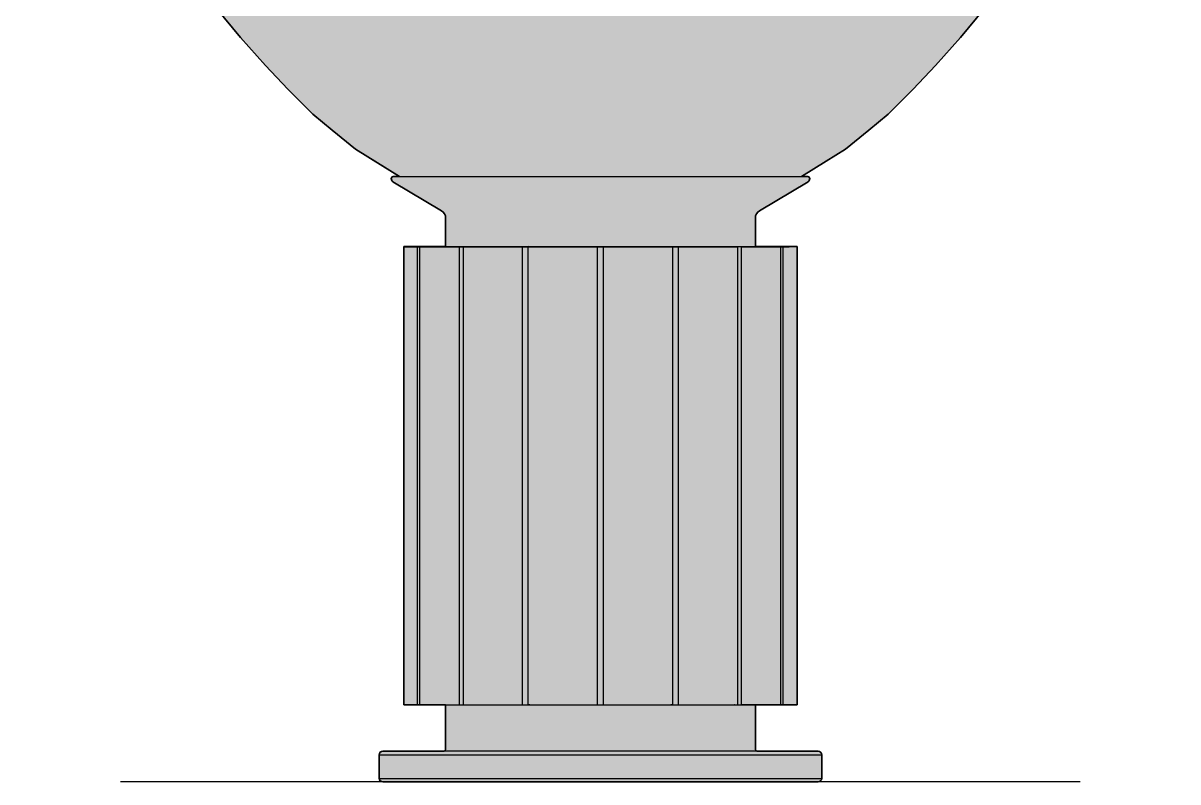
# Model space of a CAD drawing. Header units: millimetres. Extents: x 66 to 1271, y 126 to 1458.
# Drawn here: x 774.6 to 1270.6, y 803.6 to 1129.2 of the extents above; entities that cross this region are included whole.
import ezdxf

# ---------------------------------------------------------------- set-up
doc = ezdxf.new("R2010")
doc.units = ezdxf.units.MM
doc.layers.add('Blocks', color=7, linetype='Continuous')
doc.layers.add('Blocks$Fill', color=7, linetype='Continuous', true_color=0xffffff)
for name, color, linetype, lineweight, true_color in [('Blocks$Inner', 7, 'Continuous', 25, 0x007f00), ('Blocks$Outline', 7, 'Continuous', 35, 0xff3f3f), ('Groud', 7, 'Continuous', 25, 0x243775)]:
    doc.layers.add(name, color=color, linetype=linetype, lineweight=lineweight, true_color=true_color)

# ---------------------------------------------------------------- blocks, each defined once
blk = doc.blocks.new('Taccia PMMA Table Lamp Front')
at = {"layer": 'Blocks$Fill'}
blk.add_hatch(color=256, dxfattribs=at).paths.add_polyline_path([(300.63, 0.44), (300.95, 0.92), (301.07, 1.5), (301.07, 11.65), (300.95, 12.23), (300.63, 12.71), (300.16, 13.03), (299.57, 13.15), (298.84, 13.15), (296.64, 13.15), (293.01, 13.15), (288.01, 13.15), (281.72, 13.15), (274.23, 13.15), (273.58, 13.15), (273.2, 13.22), (272.88, 13.44), (272.66, 13.76), (272.59, 14.15), (272.59, 33.03), (272.74, 33.03), (274.57, 33.03), (276.42, 33.03), (278.29, 33.03), (280.15, 33.03), (281.98, 33.03), (283.25, 33.03), (283.28, 33.03), (283.31, 33.03), (283.34, 33.03), (283.37, 33.03), (283.4, 33.03), (283.42, 33.03), (283.45, 33.03), (283.47, 33.03), (283.49, 33.03), (283.5, 33.03), (283.52, 33.03), (284.48, 33.03), (284.5, 33.03), (285.16, 33.03), (287.03, 33.03), (288.96, 33.03), (290.37, 33.03), (290.4, 33.03), (290.43, 33.03), (290.46, 33.03), (290.48, 33.03), (290.51, 33.03), (290.53, 33.03), (290.54, 33.03), (290.56, 33.03), (290.59, 33.13), (290.6, 33.13), (290.6, 229.67), (290.56, 229.76), (290.56, 229.77), (290.54, 229.77), (290.53, 229.77), (290.51, 229.77), (290.48, 229.77), (290.46, 229.77), (290.43, 229.77), (290.4, 229.77), (290.37, 229.77), (288.96, 229.77), (287.03, 229.77), (285.16, 229.77), (284.5, 229.77), (284.48, 229.77), (283.52, 229.77), (283.5, 229.77), (283.49, 229.77), (283.47, 229.77), (283.45, 229.77), (283.42, 229.77), (283.4, 229.77), (283.37, 229.77), (283.34, 229.77), (283.31, 229.77), (283.28, 229.77), (283.25, 229.77), (282.03, 229.76), (281.98, 229.77), (280.15, 229.77), (278.29, 229.77), (276.42, 229.77), (274.56, 229.77), (272.74, 229.77), (272.59, 229.77), (272.59, 241.99), (272.7, 242.9), (273.04, 243.73), (273.58, 244.45), (274.3, 245.01), (295.2, 257.55), (295.51, 257.8), (295.75, 258.13), (295.9, 258.5), (295.96, 258.9), (295.89, 259.25), (295.7, 259.53), (295.41, 259.73), (295.1, 259.79), (294.37, 259.8), (292.43, 259.8), (303.03, 266.36), (311.29, 271.56), (321.37, 279.63), (329.64, 286.55), (340.3, 297.24), (349.92, 307.41), (360.75, 319.4), (370.97, 331.88), (380.58, 344.83), (389.49, 357.92), (398.93, 372.01), (407.71, 386.49), (415.81, 401.36), (423.22, 416.6), (430.36, 432.75), (437.31, 448.85), (441.48, 459.85), (441.92, 460.53), (447.2, 471.43), (450.99, 482.53), (453.28, 493.78), (454.05, 505.09), (454.05, 506.26), (454.05, 507.37), (454.04, 508.35), (454.02, 509.12), (453.99, 509.63), (453.22, 520.94), (453.17, 521.24), (450.88, 532.47), (450.82, 532.63), (447.03, 543.73), (441.75, 554.62), (435.01, 565.23), (434.95, 565.31), (426.8, 575.58), (426.73, 575.65), (417.23, 585.52), (417.16, 585.57), (406.36, 594.97), (394.32, 603.84), (381.12, 612.14), (381.05, 612.17), (366.79, 619.84), (351.53, 626.84), (351.47, 626.85), (335.32, 633.12), (318.37, 638.64), (300.73, 643.37), (282.51, 647.28), (263.82, 650.34), (244.77, 652.55), (225.48, 653.87), (206.07, 654.32), (186.67, 653.87), (167.38, 652.55), (148.33, 650.34), (129.64, 647.28), (111.42, 643.37), (93.78, 638.64), (76.83, 633.12), (76.78, 633.11), (60.62, 626.84), (45.36, 619.84), (31.1, 612.17), (31.02, 612.14), (17.83, 603.84), (5.79, 594.97), (5.72, 594.92), (-5.08, 585.52), (-14.58, 575.65), (-14.65, 575.58), (-22.8, 565.31), (-22.86, 565.23), (-29.6, 554.62), (-34.88, 543.73), (-38.67, 532.63), (-38.73, 532.47), (-41.02, 521.24), (-41.07, 520.94), (-41.84, 509.63), (-41.87, 509.12), (-41.89, 508.35), (-41.9, 507.37), (-41.91, 506.26), (-41.91, 505.09), (-41.14, 493.78), (-38.84, 482.53), (-35.05, 471.43), (-29.77, 460.53), (-29.34, 459.85), (-25.16, 448.85), (-18.21, 432.75), (-11.08, 416.6), (-3.66, 401.36), (4.44, 386.49), (13.22, 372.01), (22.66, 357.92), (31.57, 344.83), (41.18, 331.88), (51.4, 319.4), (62.23, 307.41), (71.85, 297.24), (82.51, 286.55), (90.78, 279.63), (100.86, 271.56), (109.12, 266.36), (119.72, 259.8), (117.78, 259.8), (117.08, 259.8), (116.74, 259.73), (116.46, 259.53), (116.27, 259.25), (116.2, 258.9), (116.25, 258.5), (116.4, 258.13), (116.64, 257.8), (116.96, 257.55), (137.85, 245.01), (138.57, 244.45), (139.11, 243.73), (139.45, 242.9), (139.57, 241.99), (139.57, 229.77), (139.33, 229.77), (137.51, 229.77), (135.65, 229.77), (133.78, 229.77), (131.92, 229.77), (130.09, 229.77), (128.88, 229.76), (130.13, 229.67), (128.83, 229.67), (128.82, 229.77), (128.79, 229.77), (128.76, 229.77), (128.73, 229.77), (128.71, 229.77), (128.67, 229.77), (128.65, 229.77), (128.63, 229.77), (128.6, 229.77), (128.58, 229.77), (128.57, 229.77), (128.55, 229.77), (127.59, 229.77), (127.58, 229.77), (127.05, 229.77), (125.19, 229.77), (123.26, 229.77), (121.85, 229.77), (121.82, 229.77), (121.79, 229.77), (121.76, 229.77), (121.74, 229.77), (121.72, 229.77), (121.7, 229.77), (121.68, 229.77), (121.67, 229.77), (121.66, 229.76), (121.62, 229.67), (121.62, 33.13), (121.64, 33.13), (121.67, 33.03), (121.68, 33.03), (121.7, 33.03), (121.72, 33.03), (121.74, 33.03), (121.76, 33.03), (121.79, 33.03), (121.82, 33.03), (121.85, 33.03), (123.26, 33.03), (125.19, 33.03), (127.05, 33.03), (127.58, 33.03), (127.55, 33.12), (127.59, 33.03), (128.55, 33.03), (128.57, 33.03), (128.58, 33.03), (128.6, 33.03), (128.63, 33.03), (128.65, 33.03), (128.67, 33.03), (128.71, 33.03), (128.73, 33.03), (128.76, 33.03), (128.79, 33.03), (128.82, 33.03), (128.83, 33.13), (128.89, 33.12), (130.09, 33.03), (131.92, 33.03), (133.78, 33.03), (135.65, 33.03), (137.51, 33.03), (139.33, 33.03), (139.57, 33.03), (139.57, 14.15), (139.49, 13.76), (139.27, 13.44), (138.96, 13.22), (138.57, 13.15), (137.92, 13.15), (130.43, 13.15), (124.14, 13.15), (119.14, 13.15), (115.52, 13.15), (113.32, 13.15), (112.58, 13.15), (112, 13.03), (111.52, 12.71), (111.2, 12.23), (111.08, 11.65), (111.08, 1.5), (111.2, 0.92), (111.52, 0.44), (112, 0.12), (112.58, 0), (113.32, 0), (115.52, 0), (119.14, 0), (124.14, 0), (130.43, 0), (137.92, 0), (146.48, 0), (155.98, 0), (166.27, 0), (177.18, 0), (188.56, 0), (200.21, 0), (211.95, 0), (223.6, 0), (234.97, 0), (245.89, 0), (256.17, 0), (265.67, 0), (274.23, 0), (281.72, 0), (288.01, 0), (293.01, 0), (296.64, 0), (298.84, 0), (299.57, 0), (300.16, 0.12)], flags=0)
at = {"layer": 'Blocks$Inner'}
for points in [[(41.18, 331.88), (51.4, 319.4), (62.23, 307.41), (71.85, 297.24), (82.51, 286.55), (90.78, 279.63), (100.86, 271.56), (109.12, 266.36), (119.72, 259.8), (292.43, 259.8), (303.03, 266.36), (311.29, 271.56), (321.37, 279.63), (329.64, 286.55), (340.3, 297.24), (349.92, 307.41), (360.75, 319.4), (370.97, 331.88)], [(100.86, 271.56), (112.6, 264.29), (119.72, 259.8)], [(139.57, 229.77), (139.57, 241.99), (139.45, 242.9), (139.11, 243.73), (138.57, 244.45), (137.85, 245.01), (116.96, 257.55), (116.64, 257.8), (116.4, 258.13), (116.25, 258.5), (116.2, 258.9), (116.27, 259.25), (116.46, 259.53), (116.74, 259.73), (117.08, 259.8), (117.78, 259.8), (119.88, 259.8), (123.33, 259.8), (128.09, 259.8), (134.08, 259.8), (141.2, 259.8), (149.35, 259.8), (158.39, 259.8), (168.18, 259.8), (178.58, 259.8), (189.4, 259.8), (200.49, 259.8), (211.66, 259.8), (222.75, 259.8), (233.58, 259.8), (243.97, 259.8), (253.76, 259.8), (262.8, 259.8), (270.95, 259.8), (278.07, 259.8), (284.06, 259.8), (288.82, 259.8), (292.27, 259.8), (294.37, 259.8), (295.1, 259.79), (295.41, 259.73), (295.7, 259.53), (295.89, 259.25), (295.96, 258.9), (295.9, 258.5), (295.75, 258.13), (295.51, 257.8), (295.2, 257.55), (274.3, 245.01), (273.58, 244.45), (273.04, 243.73), (272.7, 242.9), (272.59, 241.99), (272.59, 229.77)], [(121.66, 229.77), (121.62, 229.67), (121.62, 33.12), (121.65, 33.03), (121.63, 33.13), (121.67, 33.13), (121.7, 33.13), (121.72, 33.13), (121.75, 33.13), (121.78, 33.13), (121.81, 33.13), (121.85, 33.13), (123.25, 33.13), (125.17, 33.13), (127.03, 33.13), (127.54, 33.13), (127.57, 33.03)], [(121.74, 229.77), (121.72, 229.67), (121.7, 229.67), (121.67, 229.67), (121.67, 229.77), (121.64, 229.67), (121.67, 229.67), (121.7, 229.77), (121.7, 229.67), (121.72, 229.77), (121.72, 229.67), (121.75, 229.67), (121.78, 229.67), (121.79, 229.77)], [(121.65, 229.67), (121.7, 229.77), (121.72, 229.77), (121.74, 229.77), (121.76, 229.77), (121.79, 229.77), (121.82, 229.77), (121.85, 229.77), (123.26, 229.77), (125.19, 229.77), (127.05, 229.77), (127.58, 229.77), (127.55, 229.67), (128.52, 229.67), (128.58, 229.77), (128.6, 229.77), (128.63, 229.77), (128.65, 229.77), (128.67, 229.77)], [(121.72, 33.13), (121.74, 33.03), (121.7, 33.13), (121.72, 33.03), (121.67, 33.13), (121.7, 33.03), (121.72, 33.03), (121.74, 33.03), (121.76, 33.03), (121.79, 33.03), (121.82, 33.03), (121.85, 33.03), (123.26, 33.03), (125.19, 33.03), (127.05, 33.03), (127.58, 33.03), (127.55, 33.13), (127.59, 33.03), (128.55, 33.03), (128.52, 33.13), (127.55, 33.13), (127.55, 229.67), (127.59, 229.77), (128.56, 229.77), (128.54, 229.67)], [(121.75, 229.67), (121.76, 229.77)], [(121.78, 229.67), (121.81, 229.67), (121.82, 229.77), (121.85, 229.67), (121.85, 229.77), (123.25, 229.67), (123.26, 229.77)], [(121.81, 229.67), (121.85, 229.67), (123.25, 229.67), (125.17, 229.67), (127.03, 229.67), (127.54, 229.67), (127.57, 229.77)], [(125.17, 229.67), (125.19, 229.77)], [(127.03, 229.67), (127.05, 229.77)], [(128.52, 33.13), (128.52, 229.67), (128.56, 229.67), (128.58, 229.67), (128.6, 229.77)], [(128.56, 229.67), (128.58, 229.73)], [(128.58, 229.77), (128.58, 229.67), (128.6, 229.67), (128.62, 229.77), (128.64, 229.67), (128.67, 229.67), (128.7, 229.67), (128.73, 229.67), (128.76, 229.67), (128.79, 229.67), (128.83, 229.67), (130.13, 229.67), (130.09, 229.77)], [(128.61, 229.67), (128.63, 229.67), (128.65, 229.77)], [(128.66, 229.67), (128.67, 229.77), (128.7, 229.77), (128.7, 229.67)], [(128.71, 229.77), (128.73, 229.77), (128.73, 229.67)], [(128.74, 229.77), (128.76, 229.77), (128.76, 229.67)], [(128.77, 229.77), (128.79, 229.77), (128.79, 229.69)], [(128.77, 229.75), (128.8, 229.67)], [(128.79, 229.77), (128.82, 229.77), (128.83, 229.67)], [(128.83, 229.76), (130.13, 229.67), (131.95, 229.67), (133.79, 229.67), (135.65, 229.67), (137.5, 229.67), (139.31, 229.67), (141.07, 229.67), (142.75, 229.67), (144.33, 229.67), (145.44, 229.67), (145.5, 229.77), (145.48, 229.67), (145.5, 229.67), (147.29, 229.67), (147.32, 229.67), (147.34, 229.67), (147.37, 229.67), (147.39, 229.77)], [(128.88, 229.77), (130.09, 229.77), (131.92, 229.77), (133.78, 229.77), (135.65, 229.77), (137.51, 229.77), (139.33, 229.77), (141.1, 229.77), (142.79, 229.77), (144.39, 229.77), (145.48, 229.77), (145.53, 229.77), (147.31, 229.77), (147.34, 229.77), (147.36, 229.77), (147.39, 229.77), (147.41, 229.77), (147.44, 229.77), (147.47, 229.77), (147.5, 229.77), (147.52, 229.77), (147.55, 229.77), (147.57, 229.77), (147.6, 229.77), (148.61, 229.67), (148.55, 229.77)], [(131.92, 229.77), (131.95, 229.67)], [(133.78, 229.77), (133.79, 229.67)], [(135.65, 229.77), (135.65, 229.67)], [(137.5, 229.67), (137.51, 229.77)], [(139.31, 229.67), (139.33, 229.76)], [(141.07, 229.67), (141.1, 229.77)], [(142.75, 229.67), (142.79, 229.77)], [(144.33, 229.67), (144.39, 229.77)], [(145.53, 33.03), (145.5, 33.13), (145.5, 229.67), (145.53, 229.77)], [(147.31, 33.03), (147.29, 33.13), (147.29, 229.67), (147.31, 229.77)], [(147.32, 229.67), (147.34, 229.77), (147.34, 229.67), (147.36, 229.77)], [(147.37, 229.67), (147.41, 229.67), (147.44, 229.67), (147.47, 229.67), (147.5, 229.67), (147.54, 229.67), (147.57, 229.67), (147.59, 229.67), (147.62, 229.67), (148.61, 229.67), (150.06, 229.67), (151.61, 229.67)], [(147.41, 229.67), (147.41, 229.77)], [(147.44, 229.67), (147.44, 229.77)], [(147.47, 229.77), (147.47, 229.67)], [(147.5, 229.77), (147.5, 229.67)], [(147.52, 229.77), (147.54, 229.67)], [(147.57, 229.77), (147.59, 229.67), (147.55, 229.77), (147.57, 229.67)], [(147.6, 229.77), (147.62, 229.67)], [(147.65, 229.77), (148.55, 229.77), (150, 229.77), (151.57, 229.77), (153.24, 229.77), (154.99, 229.77), (156.8, 229.77), (158.64, 229.77), (160.49, 229.77), (162.33, 229.77), (164.14, 229.77), (165.89, 229.77), (167.56, 229.77), (169.1, 229.77), (170.45, 229.77), (171.6, 229.77), (172.51, 229.77), (172.57, 229.77), (172.59, 229.77), (172.62, 229.77), (174.95, 229.77), (174.98, 229.77), (175.01, 229.77), (175.04, 229.77), (175.07, 229.77), (175.09, 229.77), (175.12, 229.77), (175.14, 229.77), (175.17, 229.77), (175.2, 229.77), (175.69, 229.77), (176.55, 229.77), (177.59, 229.77), (178.82, 229.77), (180.19, 229.77), (181.71, 229.77), (183.34, 229.77), (185.06, 229.77), (186.87, 229.77), (188.73, 229.77), (190.63, 229.77), (192.55, 229.77), (194.42, 229.77), (196.17, 229.77), (197.81, 229.77), (199.3, 229.77), (200.64, 229.77), (201.81, 229.77), (202.8, 229.77), (203.6, 229.77), (204.18, 229.77), (204.55, 229.77)], [(150, 229.77), (150.06, 229.67)], [(151.57, 229.77), (151.62, 229.67), (153.28, 229.67), (155.02, 229.67), (156.82, 229.67), (158.64, 229.67), (160.48, 229.67), (162.31, 229.67), (164.1, 229.67), (165.84, 229.67), (167.51, 229.67), (169.03, 229.67), (170.37, 229.67), (171.52, 229.67), (172.46, 229.67), (172.51, 229.76), (172.47, 229.67), (172.48, 229.7)], [(153.24, 229.77), (153.28, 229.67)], [(154.99, 229.77), (155.02, 229.67)], [(156.8, 229.77), (156.82, 229.67)], [(158.64, 229.77), (158.64, 229.67)], [(160.48, 229.67), (160.49, 229.77)], [(162.31, 229.67), (162.33, 229.77)], [(164.1, 229.67), (164.14, 229.77)], [(165.84, 229.67), (165.89, 229.77)], [(167.51, 229.67), (167.56, 229.77)], [(169.03, 229.67), (169.1, 229.77)], [(170.37, 229.67), (170.45, 229.77)], [(171.52, 229.67), (171.6, 229.77)], [(172.52, 229.67), (172.54, 229.74)], [(172.57, 229.76), (172.55, 229.67), (172.57, 229.67), (172.61, 229.67), (174.94, 229.67), (174.97, 229.67), (175.01, 229.67), (175.04, 229.67), (175.07, 229.67), (175.07, 229.77)], [(172.57, 229.67), (172.59, 229.77)], [(172.62, 33.03), (172.61, 33.13), (172.61, 229.67), (172.62, 229.77)], [(174.95, 33.03), (174.94, 33.13), (174.94, 229.67), (174.95, 229.77)], [(174.97, 229.67), (174.98, 229.77), (175.01, 229.67), (175.01, 229.77)], [(175.04, 229.67), (175.04, 229.77), (175.07, 229.67), (175.1, 229.67), (175.13, 229.67), (175.16, 229.67), (175.19, 229.67), (175.21, 229.67), (175.23, 229.67), (175.19, 229.77), (175.21, 229.67), (175.17, 229.77), (175.19, 229.67)], [(175.12, 229.77), (175.13, 229.67), (175.09, 229.77), (175.1, 229.67)], [(175.14, 229.77), (175.16, 229.67)], [(175.69, 229.77), (175.78, 229.67), (175.22, 229.77)], [(175.25, 229.67), (175.78, 229.67), (176.63, 229.67), (177.67, 229.67), (178.89, 229.67), (180.26, 229.67), (181.76, 229.67), (183.38, 229.67), (185.09, 229.67), (186.88, 229.67), (188.73, 229.67), (190.62, 229.67), (192.53, 229.67), (194.38, 229.67), (196.13, 229.67), (197.75, 229.67), (199.24, 229.67), (200.57, 229.67), (201.73, 229.67), (202.72, 229.67), (203.51, 229.67), (204.09, 229.67), (204.45, 229.67), (204.57, 229.67)], [(176.55, 229.77), (176.63, 229.67)], [(177.59, 229.77), (177.67, 229.67)], [(178.82, 229.77), (178.89, 229.67)], [(180.19, 229.77), (180.26, 229.67)], [(181.71, 229.77), (181.76, 229.67)], [(183.34, 229.77), (183.38, 229.67)], [(185.06, 229.77), (185.09, 229.67)], [(186.87, 229.77), (186.88, 229.67)], [(188.73, 229.77), (188.73, 229.67)], [(190.62, 229.67), (190.63, 229.77)], [(192.53, 229.67), (192.55, 229.77)], [(194.38, 229.67), (194.42, 229.77)], [(196.13, 229.67), (196.17, 229.77)], [(197.75, 229.67), (197.81, 229.77)], [(199.24, 229.67), (199.3, 229.77)], [(200.57, 229.67), (200.64, 229.77)], [(201.73, 229.67), (201.81, 229.77)], [(202.72, 229.67), (202.8, 229.77)], [(203.51, 229.67), (203.6, 229.77)], [(204.09, 229.67), (204.18, 229.77)], [(204.45, 229.67), (204.55, 229.77), (204.62, 229.77), (204.67, 229.77), (204.69, 229.77), (204.72, 229.77), (204.75, 229.77), (204.77, 229.77), (204.8, 229.77), (207.33, 229.77), (207.36, 229.77), (207.39, 229.77), (207.42, 229.77), (207.44, 229.77), (207.46, 229.77), (207.48, 229.77), (207.54, 229.67), (207.49, 229.74)], [(204.63, 229.67), (204.64, 229.77), (204.6, 229.67), (204.62, 229.77), (204.6, 229.67), (204.63, 229.67), (204.65, 229.67), (204.68, 229.67), (204.7, 229.67), (204.74, 229.67), (204.77, 229.67), (204.77, 229.77)], [(204.65, 229.67), (204.67, 229.77)], [(204.68, 229.67), (204.69, 229.77)], [(204.7, 229.67), (204.72, 229.77)], [(204.74, 229.67), (204.75, 229.77), (204.77, 229.67), (204.8, 229.67), (207.33, 229.67), (207.37, 229.67)], [(204.8, 33.03), (204.8, 33.13), (204.8, 229.67), (204.8, 229.77)], [(207.33, 33.03), (207.33, 33.13), (207.33, 229.67), (207.33, 229.77)], [(207.39, 229.77), (207.4, 229.67), (207.36, 229.77), (207.37, 229.67), (207.4, 229.67), (207.43, 229.67), (207.46, 229.67), (207.48, 229.67), (207.51, 229.67), (207.49, 229.77), (207.51, 229.72)], [(207.42, 229.77), (207.43, 229.67)], [(207.46, 229.77), (207.48, 229.67), (207.44, 229.77), (207.46, 229.67)], [(207.51, 229.67), (207.53, 229.67), (207.52, 229.77), (207.59, 229.77), (207.95, 229.77), (208.54, 229.77), (209.33, 229.77), (210.32, 229.77), (211.49, 229.77), (212.83, 229.77), (214.33, 229.77), (215.96, 229.77), (217.72, 229.77), (219.59, 229.77), (221.51, 229.77), (223.41, 229.77), (225.27, 229.77), (227.07, 229.77), (228.8, 229.77), (230.43, 229.77), (231.94, 229.77), (233.32, 229.77), (234.54, 229.77), (235.59, 229.77), (236.44, 229.77), (236.93, 229.77), (236.97, 229.77), (236.99, 229.77), (237.01, 229.77), (237.04, 229.77), (237.07, 229.77), (237.1, 229.77), (237.12, 229.77), (237.15, 229.77), (237.18, 229.77), (239.51, 229.77), (239.54, 229.77), (239.57, 229.77), (239.59, 229.77), (239.62, 229.77), (240.53, 229.77), (241.69, 229.77), (243.04, 229.77), (244.57, 229.77), (246.25, 229.77), (248, 229.77), (249.81, 229.77), (251.64, 229.77), (253.49, 229.77), (255.33, 229.77), (257.14, 229.77), (258.89, 229.77), (260.56, 229.77), (262.14, 229.77), (263.59, 229.77), (264.54, 229.77), (264.56, 229.77), (264.58, 229.77), (264.61, 229.77), (264.64, 229.77), (264.67, 229.77), (264.69, 229.77), (264.72, 229.77), (264.75, 229.77), (264.77, 229.77), (264.8, 229.77), (264.82, 229.77), (264.85, 229.67), (264.85, 33.13), (264.82, 33.03), (264.82, 33.13), (264.8, 33.03)], [(207.56, 229.67), (207.69, 229.67), (208.05, 229.67), (208.63, 229.67), (209.42, 229.67), (210.4, 229.67), (211.57, 229.67), (212.9, 229.67), (214.38, 229.67), (216, 229.67), (217.75, 229.67), (219.61, 229.67), (221.51, 229.67), (223.4, 229.67), (225.25, 229.67), (227.04, 229.67), (228.76, 229.67), (230.38, 229.67), (231.88, 229.67), (233.25, 229.67), (234.46, 229.67), (235.5, 229.67), (236.35, 229.67), (236.89, 229.67), (236.92, 229.76), (236.9, 229.67), (236.93, 229.77), (236.92, 229.67), (236.95, 229.67), (236.97, 229.77)], [(207.59, 229.77), (207.69, 229.67)], [(207.95, 229.77), (208.05, 229.67)], [(208.54, 229.77), (208.63, 229.67)], [(209.33, 229.77), (209.42, 229.67)], [(210.32, 229.77), (210.4, 229.67)], [(211.49, 229.77), (211.57, 229.67)], [(212.83, 229.77), (212.9, 229.67)], [(214.33, 229.77), (214.38, 229.67)], [(215.96, 229.77), (216, 229.67)], [(217.72, 229.77), (217.75, 229.67)], [(219.59, 229.77), (219.61, 229.67)], [(221.51, 229.77), (221.51, 229.67)], [(223.4, 229.67), (223.41, 229.77)], [(225.25, 229.67), (225.27, 229.77)], [(227.04, 229.67), (227.07, 229.77)], [(228.76, 229.67), (228.8, 229.77)], [(230.38, 229.67), (230.43, 229.77)], [(231.88, 229.67), (231.94, 229.77)], [(233.25, 229.67), (233.32, 229.77)], [(234.46, 229.67), (234.54, 229.77)], [(235.5, 229.67), (235.59, 229.77)], [(236.35, 229.67), (236.44, 229.77), (236.9, 229.67), (236.92, 229.67), (236.95, 229.77), (236.95, 229.67), (236.97, 229.67), (236.99, 229.77), (237, 229.67), (237.01, 229.77), (237.03, 229.67), (237.04, 229.77)], [(236.97, 229.67), (237, 229.67), (237.03, 229.67), (237.06, 229.67), (237.09, 229.67), (237.1, 229.77)], [(237.06, 229.67), (237.07, 229.77)], [(237.09, 229.67), (237.13, 229.67), (237.16, 229.67), (237.19, 229.67), (239.53, 229.67), (239.56, 229.67), (239.59, 229.67), (239.61, 229.67), (239.64, 229.67), (239.66, 229.67), (239.63, 229.77), (239.64, 229.67), (239.61, 229.77)], [(237.15, 229.77), (237.16, 229.67), (237.12, 229.77), (237.13, 229.67)], [(237.18, 33.03), (237.19, 33.13), (237.19, 229.67), (237.18, 229.77)], [(239.51, 33.03), (239.53, 33.13), (239.53, 229.67), (239.51, 229.77)], [(239.54, 229.77), (239.56, 229.67)], [(239.59, 229.77), (239.61, 229.67), (239.57, 229.77), (239.59, 229.67)], [(239.67, 229.67), (240.61, 229.67), (241.76, 229.67), (243.1, 229.67), (243.04, 229.77)], [(240.53, 229.77), (240.61, 229.67)], [(241.69, 229.77), (241.76, 229.67)], [(243.1, 229.67), (244.63, 229.67), (246.29, 229.67), (248.03, 229.67), (249.83, 229.67), (249.8, 229.77)], [(244.57, 229.77), (244.63, 229.67)], [(246.25, 229.77), (246.29, 229.67)], [(248, 229.77), (248.03, 229.67)], [(249.83, 229.67), (251.65, 229.67), (253.49, 229.67), (255.32, 229.67), (257.11, 229.67), (257.14, 229.77)], [(251.64, 229.77), (251.65, 229.67)], [(253.49, 229.67), (253.49, 229.77)], [(255.32, 229.67), (255.33, 229.77)], [(257.11, 229.67), (258.85, 229.67), (260.51, 229.67), (262.08, 229.67), (263.52, 229.67), (264.51, 229.67), (264.54, 229.77)], [(258.85, 229.67), (258.89, 229.77)], [(260.51, 229.67), (260.56, 229.77)], [(262.08, 229.67), (262.14, 229.77)], [(263.52, 229.67), (263.59, 229.77), (264.44, 229.67)], [(263.59, 33.03), (263.52, 33.13), (264.54, 33.03), (264.56, 33.03), (264.58, 33.03), (264.61, 33.03), (264.64, 33.03), (264.67, 33.03), (264.69, 33.03), (264.72, 33.03), (264.75, 33.03), (264.77, 33.03), (264.8, 33.03), (264.82, 33.03), (266.61, 33.03), (266.63, 33.13), (266.63, 229.67), (266.61, 229.77), (266.63, 229.77), (266.66, 229.67), (266.63, 229.67), (264.85, 229.67), (264.82, 229.67), (264.79, 229.67), (264.76, 229.67)], [(264.51, 229.67), (264.54, 229.67), (264.57, 229.67), (264.58, 229.77)], [(264.54, 229.67), (264.56, 229.77)], [(264.57, 229.67), (264.6, 229.67), (264.63, 229.67), (264.64, 229.77), (264.66, 229.67), (264.7, 229.67), (264.73, 229.67), (264.76, 229.67), (264.75, 229.77)], [(264.6, 229.67), (264.61, 229.77)], [(264.63, 229.67), (264.66, 229.67), (264.67, 229.77)], [(264.72, 229.77), (264.73, 229.67), (264.69, 229.77), (264.7, 229.67)], [(264.77, 229.77), (264.79, 229.67)], [(264.85, 229.67), (264.8, 229.77), (264.82, 229.67)], [(264.82, 229.77), (266.61, 229.77), (266.66, 229.67), (266.66, 229.77), (267.68, 229.77), (269.28, 229.77), (270.97, 229.77), (272.74, 229.77), (274.56, 229.77), (276.42, 229.77), (278.29, 229.77), (280.15, 229.77), (281.98, 229.77), (283.24, 229.67), (283.25, 229.77)], [(266.64, 229.77), (266.68, 229.67), (266.66, 229.77), (266.7, 229.67), (267.74, 229.67), (269.32, 229.67), (271.01, 229.67), (272.76, 229.67), (274.57, 229.67), (276.42, 229.67), (278.28, 229.67), (280.12, 229.67), (281.94, 229.67), (283.24, 229.67), (283.28, 229.67), (283.28, 229.77), (283.31, 229.67), (283.31, 229.77)], [(274.57, 33.13), (274.56, 33.03), (272.74, 33.03), (270.97, 33.03), (269.28, 33.03), (267.68, 33.03), (266.67, 33.03), (266.7, 33.13), (267.74, 33.13), (269.32, 33.13), (271.01, 33.13), (272.76, 33.13), (274.57, 33.13), (276.42, 33.13), (278.28, 33.13), (280.12, 33.13), (281.94, 33.13), (283.24, 33.13), (283.28, 33.13), (283.31, 33.13), (283.34, 33.13), (283.37, 33.13), (283.41, 33.13), (283.44, 33.13), (283.46, 33.13), (283.49, 33.13), (283.51, 33.13), (283.54, 33.13), (284.52, 33.13), (284.49, 33.03), (284.52, 33.13), (284.52, 229.67), (285.18, 229.67), (287.05, 229.67), (287.03, 229.77)], [(267.68, 229.77), (267.74, 229.67)], [(269.28, 229.77), (269.32, 229.67)], [(270.97, 229.77), (271.01, 229.67)], [(272.74, 229.77), (272.76, 229.67)], [(274.56, 229.77), (274.57, 229.67)], [(274.57, 33.03), (276.42, 33.03), (278.29, 33.03), (280.15, 33.03), (281.98, 33.03), (283.25, 33.03), (283.28, 33.03), (283.31, 33.03), (283.34, 33.03), (283.37, 33.03), (283.4, 33.03), (283.42, 33.03), (283.45, 33.03), (283.47, 33.03), (283.49, 33.03), (283.55, 33.13), (283.55, 229.67)], [(276.42, 229.67), (276.42, 229.77)], [(278.28, 229.67), (278.29, 229.77)], [(280.12, 229.67), (280.15, 229.77)], [(281.94, 229.67), (281.98, 229.77)], [(282.03, 229.77), (283.25, 229.77), (283.28, 229.77), (283.31, 229.77), (283.34, 229.77), (283.37, 229.77), (283.4, 229.77), (283.42, 229.77), (283.45, 229.77), (283.47, 229.77), (283.5, 229.77), (284.49, 229.77), (285.16, 229.77), (287.03, 229.77), (288.96, 229.77), (290.37, 229.67), (290.37, 229.77), (290.41, 229.67), (290.37, 229.67), (288.97, 229.67), (287.05, 229.67)], [(283.37, 229.69), (283.28, 229.67), (283.31, 229.67), (283.34, 229.67)], [(283.34, 229.77), (283.34, 229.67), (283.37, 229.67), (283.41, 229.67), (283.44, 229.67), (283.42, 229.77), (283.46, 229.67), (283.49, 229.67), (283.47, 229.77), (283.51, 229.67), (283.54, 229.67), (284.52, 229.67), (284.49, 229.77), (284.53, 229.67), (284.49, 229.76)], [(283.37, 229.77), (283.37, 229.67)], [(283.45, 229.77), (283.46, 229.67), (283.44, 229.67), (283.4, 229.77), (283.41, 229.67)], [(283.5, 229.77), (283.54, 229.67), (283.49, 229.77), (283.51, 229.67), (283.49, 229.67)], [(283.55, 229.67), (283.51, 229.77), (283.53, 229.67)], [(285.16, 229.77), (285.18, 229.67)], [(288.97, 229.67), (288.96, 229.77), (290.37, 229.77), (290.4, 229.77), (290.43, 229.77), (290.46, 229.77), (290.48, 229.77), (290.51, 229.77), (290.53, 229.67), (290.5, 229.67), (290.47, 229.67), (290.44, 229.67)], [(290.4, 229.77), (290.41, 229.67), (290.44, 229.67), (290.43, 229.77)], [(290.46, 229.77), (290.47, 229.67)], [(290.51, 229.77), (290.53, 229.77), (290.57, 229.67), (290.55, 229.67), (290.53, 229.67), (290.48, 229.77), (290.5, 229.67)], [(290.57, 229.67), (290.56, 229.77), (290.59, 229.67), (290.53, 229.77), (290.55, 229.67)], [(290.57, 229.76), (290.61, 229.67), (290.61, 33.13)], [(121.65, 33.13), (121.7, 33.03)], [(121.75, 33.13), (121.76, 33.03)], [(121.78, 33.13), (121.79, 33.03)], [(123.25, 33.13), (123.26, 33.03), (121.85, 33.13), (121.85, 33.03), (121.81, 33.13), (121.82, 33.03)], [(125.17, 33.13), (125.19, 33.03)], [(127.03, 33.13), (127.05, 33.03)], [(128.56, 33.13), (128.58, 33.13), (128.6, 33.03), (128.56, 33.13), (128.54, 33.13), (128.58, 33.03), (128.6, 33.03), (128.62, 33.03), (128.62, 33.06), (128.62, 33.1), (128.64, 33.1)], [(128.57, 33.09), (128.58, 33.03)], [(128.59, 33.13), (128.63, 33.13), (128.65, 33.03)], [(128.61, 33.13), (128.65, 33.03), (128.67, 33.03)], [(128.64, 33.13), (128.67, 33.13), (128.7, 33.13), (128.73, 33.13), (128.76, 33.13), (128.76, 33.03), (128.74, 33.03)], [(128.66, 33.13), (128.67, 33.03), (128.7, 33.03), (128.7, 33.1), (128.79, 33.12), (128.76, 33.12), (128.79, 33.03), (128.77, 33.03)], [(128.7, 33.13), (128.72, 33.05)], [(128.71, 33.03), (128.73, 33.03), (128.73, 33.13)], [(128.79, 33.05), (128.8, 33.13), (128.83, 33.13), (130.13, 33.13), (131.95, 33.13), (133.79, 33.13), (135.65, 33.13), (137.5, 33.13), (139.31, 33.13), (141.07, 33.13), (142.75, 33.13), (144.33, 33.13), (145.44, 33.13), (145.5, 33.03), (145.47, 33.13), (145.5, 33.13), (147.29, 33.13), (147.32, 33.13), (147.34, 33.13), (147.37, 33.13), (147.41, 33.13), (147.44, 33.13), (147.47, 33.13), (147.5, 33.13), (147.54, 33.13), (147.57, 33.13), (147.59, 33.13), (147.62, 33.13), (148.61, 33.13), (150.06, 33.13), (151.61, 33.13)], [(128.79, 33.03), (128.82, 33.03), (128.83, 33.13)], [(128.83, 33.03), (130.09, 33.03), (131.92, 33.03), (133.78, 33.03), (135.65, 33.03), (137.51, 33.03), (137.5, 33.13)], [(128.89, 33.12), (130.09, 33.03), (130.13, 33.13)], [(131.92, 33.03), (131.95, 33.13)], [(133.78, 33.03), (133.79, 33.13)], [(135.65, 33.03), (135.65, 33.13)], [(137.52, 33.03), (139.33, 33.03), (141.1, 33.03), (142.79, 33.03), (144.39, 33.03), (145.47, 33.03), (145.44, 33.13), (145.51, 33.03), (145.53, 33.03), (147.31, 33.03), (147.34, 33.03), (147.36, 33.03), (147.39, 33.03), (147.41, 33.03), (147.44, 33.03), (147.47, 33.03), (147.5, 33.03), (147.52, 33.03), (147.55, 33.03), (147.57, 33.03), (147.6, 33.03), (148.55, 33.03), (148.61, 33.13)], [(138.57, 13.15), (138.96, 13.22), (139.27, 13.44), (139.49, 13.76), (139.57, 14.15), (139.57, 33.03)], [(139.31, 33.13), (139.33, 33.03)], [(141.07, 33.13), (141.1, 33.03)], [(142.75, 33.13), (142.79, 33.03)], [(144.33, 33.13), (144.39, 33.03)], [(147.34, 33.13), (147.36, 33.03), (147.32, 33.13), (147.34, 33.03)], [(147.37, 33.13), (147.39, 33.03)], [(147.41, 33.13), (147.41, 33.03)], [(147.44, 33.13), (147.44, 33.03)], [(147.47, 33.03), (147.47, 33.13)], [(147.5, 33.03), (147.5, 33.13)], [(147.52, 33.03), (147.54, 33.13)], [(147.55, 33.03), (147.57, 33.13), (147.57, 33.03), (147.59, 33.13)], [(147.6, 33.03), (147.62, 33.13)], [(147.71, 33.12), (148.55, 33.03), (150, 33.03), (151.57, 33.03), (153.24, 33.03), (154.99, 33.03), (156.8, 33.03), (158.64, 33.03), (160.49, 33.03), (162.33, 33.03), (164.14, 33.03), (165.89, 33.03), (167.56, 33.03), (169.1, 33.03), (170.45, 33.03), (171.6, 33.03), (172.5, 33.03), (172.49, 33.13), (172.54, 33.03), (172.57, 33.03), (172.59, 33.03), (172.62, 33.03), (174.95, 33.03), (174.98, 33.03), (175.01, 33.03), (175.04, 33.03), (175.07, 33.03), (175.09, 33.03), (175.12, 33.03), (175.14, 33.03), (175.17, 33.03), (175.19, 33.03), (175.21, 33.13), (175.19, 33.03), (175.19, 33.13), (175.17, 33.03)], [(150, 33.03), (150.06, 33.13)], [(151.57, 33.03), (151.62, 33.12), (153.28, 33.13), (155.02, 33.13), (156.82, 33.13), (158.64, 33.13), (160.48, 33.13), (162.31, 33.13), (162.33, 33.03)], [(153.24, 33.03), (153.28, 33.13)], [(154.99, 33.03), (155.02, 33.13)], [(156.8, 33.03), (156.82, 33.13)], [(158.64, 33.03), (158.64, 33.13)], [(160.48, 33.13), (160.49, 33.03)], [(162.31, 33.13), (164.1, 33.13), (165.84, 33.13), (165.89, 33.03)], [(164.1, 33.13), (164.14, 33.03)], [(165.84, 33.13), (167.51, 33.13), (169.03, 33.13), (170.37, 33.13), (171.52, 33.13), (172.46, 33.13), (172.5, 33.03), (172.49, 33.13), (172.52, 33.13), (172.55, 33.13), (172.57, 33.13), (172.61, 33.13), (174.94, 33.13), (174.97, 33.13), (175.01, 33.13), (175.04, 33.13), (175.07, 33.13), (175.1, 33.13), (175.12, 33.03), (175.13, 33.13)], [(167.51, 33.13), (167.56, 33.03)], [(169.03, 33.13), (169.1, 33.03)], [(170.37, 33.13), (170.45, 33.03)], [(171.52, 33.13), (171.6, 33.03)], [(172.55, 33.13), (172.57, 33.03), (172.52, 33.13), (172.55, 33.03)], [(172.57, 33.13), (172.59, 33.03)], [(175.01, 33.13), (175.01, 33.03), (174.97, 33.13), (174.98, 33.03)], [(175.04, 33.03), (175.04, 33.13)], [(175.07, 33.03), (175.07, 33.13)], [(175.09, 33.03), (175.1, 33.13), (175.13, 33.13), (175.16, 33.13), (175.19, 33.13), (175.21, 33.13), (175.24, 33.13), (175.78, 33.13), (176.63, 33.13), (177.67, 33.13), (178.89, 33.13), (180.26, 33.13), (181.76, 33.13), (183.38, 33.13), (185.09, 33.13), (186.88, 33.13), (188.73, 33.13), (190.62, 33.13), (192.53, 33.13), (194.38, 33.13), (196.13, 33.13), (197.75, 33.13), (199.24, 33.13), (200.57, 33.13), (201.73, 33.13), (202.72, 33.13), (203.51, 33.13), (204.09, 33.13), (204.45, 33.13), (204.57, 33.12), (204.62, 33.07)], [(175.14, 33.03), (175.16, 33.13)], [(175.22, 33.07), (175.23, 33.13)], [(175.78, 33.13), (175.69, 33.03), (175.22, 33.03), (175.25, 33.13), (175.69, 33.03), (176.55, 33.03), (177.59, 33.03), (178.82, 33.03), (180.19, 33.03), (181.71, 33.03), (183.34, 33.03), (185.06, 33.03), (186.87, 33.03), (188.73, 33.03), (190.63, 33.03), (192.55, 33.03), (194.42, 33.03), (196.17, 33.03), (197.81, 33.03), (199.3, 33.03), (200.64, 33.03), (201.81, 33.03), (202.8, 33.03), (203.6, 33.03), (204.18, 33.03), (204.55, 33.03), (204.62, 33.03), (204.63, 33.03), (204.61, 33.13), (204.63, 33.13), (204.65, 33.13), (204.68, 33.13), (204.7, 33.13), (204.74, 33.13), (204.77, 33.13), (204.8, 33.13), (207.33, 33.13), (207.37, 33.13), (207.4, 33.13), (207.43, 33.13), (207.46, 33.13), (207.48, 33.13), (207.51, 33.13), (207.53, 33.13), (207.52, 33.03)], [(176.55, 33.03), (176.63, 33.13)], [(177.59, 33.03), (177.67, 33.13)], [(178.82, 33.03), (178.89, 33.13)], [(180.19, 33.03), (180.26, 33.13)], [(181.71, 33.03), (181.76, 33.13)], [(183.34, 33.03), (183.38, 33.13)], [(185.06, 33.03), (185.09, 33.13)], [(186.87, 33.03), (186.88, 33.13)], [(188.73, 33.03), (188.73, 33.13)], [(190.62, 33.13), (190.63, 33.03)], [(192.53, 33.13), (192.55, 33.03)], [(194.38, 33.13), (194.42, 33.03)], [(196.13, 33.13), (196.17, 33.03)], [(197.75, 33.13), (197.81, 33.03)], [(199.24, 33.13), (199.3, 33.03)], [(200.57, 33.13), (200.64, 33.03)], [(201.73, 33.13), (201.81, 33.03)], [(202.72, 33.13), (202.8, 33.03)], [(203.51, 33.13), (203.6, 33.03)], [(204.09, 33.13), (204.18, 33.03)], [(204.45, 33.13), (204.55, 33.03)], [(204.63, 33.13), (204.65, 33.03), (204.67, 33.03), (204.69, 33.03), (204.72, 33.03), (204.75, 33.03), (204.77, 33.03), (204.8, 33.03), (207.33, 33.03), (207.36, 33.03), (207.39, 33.03), (207.42, 33.03), (207.44, 33.03), (207.46, 33.03), (207.48, 33.03), (207.51, 33.13), (207.48, 33.03)], [(204.65, 33.13), (204.67, 33.03)], [(204.68, 33.13), (204.69, 33.03)], [(204.7, 33.13), (204.72, 33.03)], [(204.77, 33.13), (204.77, 33.03), (204.74, 33.13), (204.75, 33.03)], [(207.36, 33.03), (207.37, 33.13), (207.39, 33.03), (207.4, 33.13), (207.42, 33.03), (207.43, 33.13)], [(207.44, 33.03), (207.46, 33.13), (207.46, 33.03), (207.48, 33.13)], [(207.51, 33.07), (207.54, 33.13), (207.53, 33.03), (207.59, 33.03), (207.95, 33.03), (208.54, 33.03), (209.33, 33.03), (210.32, 33.03), (211.49, 33.03), (212.83, 33.03), (214.33, 33.03), (215.96, 33.03), (217.72, 33.03), (219.59, 33.03), (221.51, 33.03), (221.51, 33.13)], [(207.56, 33.12), (207.69, 33.13), (208.05, 33.13), (208.63, 33.13), (209.42, 33.13), (210.4, 33.13), (211.57, 33.13), (212.9, 33.13), (214.38, 33.13), (216, 33.13), (217.75, 33.13), (219.61, 33.13), (221.51, 33.13), (223.4, 33.13), (225.25, 33.13), (227.04, 33.13), (228.76, 33.13), (230.38, 33.13), (231.88, 33.13), (231.94, 33.03)], [(207.59, 33.03), (207.69, 33.13)], [(207.95, 33.03), (208.05, 33.13)], [(208.54, 33.03), (208.63, 33.13)], [(209.33, 33.03), (209.42, 33.13)], [(210.32, 33.03), (210.4, 33.13)], [(211.49, 33.03), (211.57, 33.13)], [(212.83, 33.03), (212.9, 33.13)], [(214.33, 33.03), (214.38, 33.13)], [(215.96, 33.03), (216, 33.13)], [(217.72, 33.03), (217.75, 33.13)], [(219.59, 33.03), (219.61, 33.13)], [(221.51, 33.03), (223.41, 33.03), (225.27, 33.03), (227.07, 33.03), (228.8, 33.03), (230.43, 33.03), (231.94, 33.03), (233.32, 33.03), (234.54, 33.03), (235.59, 33.03), (235.5, 33.13)], [(223.4, 33.13), (223.41, 33.03)], [(225.25, 33.13), (225.27, 33.03)], [(227.04, 33.13), (227.07, 33.03)], [(228.76, 33.13), (228.8, 33.03)], [(230.38, 33.13), (230.43, 33.03)], [(231.88, 33.13), (233.25, 33.13), (234.46, 33.13), (235.5, 33.13), (236.35, 33.13), (236.89, 33.13), (236.94, 33.03), (236.97, 33.03), (236.99, 33.03), (237.01, 33.03), (237.04, 33.03), (237.07, 33.03), (237.1, 33.03), (237.12, 33.03), (237.13, 33.13), (237.15, 33.03), (237.16, 33.13)], [(233.25, 33.13), (233.32, 33.03)], [(234.46, 33.13), (234.54, 33.03)], [(235.59, 33.03), (236.44, 33.03), (236.92, 33.03), (236.92, 33.13), (236.97, 33.03), (236.95, 33.13)], [(236.91, 33.08), (236.89, 33.13), (236.92, 33.03), (236.35, 33.13), (236.44, 33.03)], [(236.93, 33.07), (236.9, 33.13), (236.92, 33.13), (236.95, 33.13), (236.97, 33.13), (237, 33.13), (237.03, 33.13), (237.06, 33.13), (237.09, 33.13), (237.13, 33.13), (237.16, 33.13), (237.19, 33.13), (239.53, 33.13), (239.56, 33.13), (239.59, 33.13), (239.61, 33.13), (239.63, 33.13), (239.61, 33.03)], [(237.03, 33.13), (237.04, 33.03), (237, 33.13), (237.01, 33.03), (236.97, 33.13), (236.99, 33.03)], [(237.06, 33.13), (237.07, 33.03)], [(237.09, 33.13), (237.1, 33.03)], [(237.12, 33.03), (237.15, 33.03), (237.18, 33.03), (239.51, 33.03), (239.54, 33.03), (239.57, 33.03), (239.59, 33.13), (239.59, 33.03), (239.56, 33.13), (239.54, 33.03)], [(239.59, 33.03), (239.61, 33.03), (239.66, 33.13), (239.64, 33.03), (240.53, 33.03), (241.69, 33.03), (243.04, 33.03), (244.57, 33.03), (246.25, 33.03), (248, 33.03), (249.81, 33.03), (251.64, 33.03), (253.49, 33.03), (255.33, 33.03), (257.14, 33.03), (258.89, 33.03), (260.56, 33.03), (262.14, 33.03), (263.59, 33.03), (264.48, 33.03)], [(239.6, 33.06), (239.61, 33.13)], [(239.64, 33.03), (239.67, 33.13), (240.61, 33.13), (241.76, 33.13), (243.1, 33.13), (244.63, 33.13), (246.29, 33.13), (248.03, 33.13), (249.83, 33.13), (251.65, 33.13), (253.49, 33.13), (255.32, 33.13), (257.11, 33.13), (258.85, 33.13), (260.51, 33.13), (262.08, 33.13), (262.14, 33.03)], [(240.53, 33.03), (240.61, 33.13)], [(241.69, 33.03), (241.76, 33.13)], [(243.04, 33.03), (243.1, 33.13)], [(244.57, 33.03), (244.63, 33.13)], [(246.25, 33.03), (246.29, 33.13)], [(248, 33.03), (248.03, 33.13)], [(249.8, 33.03), (249.83, 33.13)], [(251.64, 33.03), (251.65, 33.13)], [(253.49, 33.13), (253.49, 33.03)], [(255.32, 33.13), (255.33, 33.03)], [(257.11, 33.13), (257.14, 33.03)], [(258.85, 33.13), (258.89, 33.03)], [(260.51, 33.13), (260.56, 33.03)], [(262.08, 33.13), (263.52, 33.13), (264.51, 33.13), (264.54, 33.13), (264.57, 33.13), (264.6, 33.13), (264.63, 33.13), (264.66, 33.13), (264.7, 33.13), (264.73, 33.13), (264.76, 33.13), (264.79, 33.13), (264.82, 33.13), (264.85, 33.13), (266.63, 33.13), (266.66, 33.13), (266.63, 33.03), (266.63, 33.13)], [(264.51, 33.13), (264.54, 33.03)], [(264.54, 33.13), (264.56, 33.03)], [(264.57, 33.13), (264.58, 33.03)], [(264.6, 33.13), (264.61, 33.03)], [(264.66, 33.13), (264.67, 33.03), (264.63, 33.13), (264.64, 33.03)], [(264.69, 33.03), (264.7, 33.13), (264.72, 33.03), (264.73, 33.13)], [(264.75, 33.03), (264.76, 33.13)], [(264.77, 33.03), (264.79, 33.13)], [(266.61, 33.03), (266.63, 33.03), (266.67, 33.13)], [(267.68, 33.03), (267.74, 33.13)], [(269.28, 33.03), (269.32, 33.13)], [(270.97, 33.03), (271.01, 33.13)], [(272.59, 33.03), (272.59, 14.15), (272.66, 13.76), (272.88, 13.44), (273.2, 13.22), (273.58, 13.15)], [(272.74, 33.03), (272.76, 33.13)], [(276.42, 33.13), (276.42, 33.03)], [(278.28, 33.13), (278.29, 33.03)], [(280.12, 33.13), (280.15, 33.03)], [(283.24, 33.13), (283.25, 33.03), (281.94, 33.13), (281.98, 33.03)], [(283.31, 33.13), (283.31, 33.03), (283.28, 33.13), (283.28, 33.03)], [(283.34, 33.03), (283.34, 33.13)], [(283.37, 33.03), (283.37, 33.13)], [(283.4, 33.03), (283.41, 33.13), (283.42, 33.03), (283.44, 33.13), (283.45, 33.03), (283.46, 33.13)], [(283.47, 33.03), (283.49, 33.13), (283.49, 33.03), (283.51, 33.13), (283.5, 33.03), (283.53, 33.13), (283.52, 33.03), (284.49, 33.03), (285.16, 33.03), (287.03, 33.03), (288.96, 33.03), (288.97, 33.13), (290.37, 33.03), (290.37, 33.13), (290.4, 33.03), (290.41, 33.13)], [(284.5, 33.03), (284.53, 33.13), (285.18, 33.13), (287.05, 33.13), (288.97, 33.13), (290.37, 33.13), (290.41, 33.13), (290.44, 33.13), (290.47, 33.13), (290.5, 33.13), (290.53, 33.13), (290.55, 33.13), (290.57, 33.13), (290.53, 33.03), (290.51, 33.03), (290.48, 33.03), (290.46, 33.03), (290.43, 33.03), (290.4, 33.03), (290.37, 33.03), (288.96, 33.03)], [(285.16, 33.03), (285.18, 33.13)], [(287.03, 33.03), (287.05, 33.13)], [(290.43, 33.03), (290.44, 33.13)], [(290.46, 33.03), (290.47, 33.13)], [(290.48, 33.03), (290.5, 33.13), (290.51, 33.03), (290.53, 33.13)], [(290.57, 33.13), (290.53, 33.03), (290.55, 33.13)], [(111.08, 1.5), (111.2, 0.92), (111.52, 0.44), (112, 0.12), (112.58, 0), (113.32, 0), (115.52, 0), (119.14, 0), (124.14, 0), (130.43, 0), (137.92, 0), (146.48, 0), (155.98, 0), (166.27, 0), (177.18, 0), (188.56, 0), (200.21, 0), (211.95, 0), (223.6, 0), (234.97, 0), (245.89, 0), (256.17, 0), (265.67, 0), (274.23, 0), (281.72, 0), (288.01, 0), (293.01, 0), (296.64, 0), (298.84, 0), (299.57, 0), (300.16, 0.12), (300.63, 0.44), (300.95, 0.92), (301.07, 1.5), (301.07, 11.65), (300.95, 12.23), (300.63, 12.71), (300.16, 13.03), (299.57, 13.15), (298.84, 13.15), (296.64, 13.15), (293.01, 13.15), (288.01, 13.15), (281.72, 13.15), (274.23, 13.15), (265.67, 13.15), (256.17, 13.15), (245.89, 13.15), (234.97, 13.15), (223.6, 13.15), (211.95, 13.15), (200.21, 13.15), (188.56, 13.15), (177.18, 13.15), (166.27, 13.15), (155.98, 13.15), (146.48, 13.15), (137.92, 13.15), (130.43, 13.15), (124.14, 13.15), (119.14, 13.15), (115.52, 13.15), (113.32, 13.15), (112.58, 13.15), (112, 13.03), (111.52, 12.71), (111.2, 12.23), (111.08, 11.65), (111.08, 1.5), (111.83, 1.5), (114.06, 1.5), (117.75, 1.5), (122.83, 1.5), (129.22, 1.5), (136.83, 1.5), (145.52, 1.5), (155.17, 1.5), (165.63, 1.5), (176.72, 1.5), (188.28, 1.5), (200.11, 1.5), (212.04, 1.5), (223.88, 1.5), (235.43, 1.5), (246.52, 1.5), (256.98, 1.5), (266.63, 1.5), (275.32, 1.5), (282.93, 1.5), (289.32, 1.5), (294.4, 1.5), (298.09, 1.5), (300.32, 1.5), (301.07, 1.5)], [(111.08, 11.65), (111.83, 11.65), (114.06, 11.65), (117.75, 11.65), (122.83, 11.65), (129.22, 11.65), (136.83, 11.65), (145.52, 11.65), (155.17, 11.65), (165.63, 11.65), (176.72, 11.65), (188.28, 11.65), (200.11, 11.65), (212.04, 11.65), (223.88, 11.65), (235.43, 11.65), (246.52, 11.65), (256.98, 11.65), (266.63, 11.65), (275.32, 11.65), (282.93, 11.65), (289.32, 11.65), (294.4, 11.65), (298.09, 11.65), (300.32, 11.65), (301.07, 11.65)]]:
    blk.add_lwpolyline(points, dxfattribs=at)
for points in [[(145.44, 229.67), (145.46, 229.72), (145.48, 229.77)], [(172.54, 229.77), (172.49, 229.67), (172.52, 229.67), (172.55, 229.67)]]:
    blk.add_lwpolyline(points, close=True, dxfattribs=at)
for points in [[(175.21, 229.77, 0), (175.24, 229.67, 0)], [(121.64, 33.13, 0), (121.67, 33.03, 0)], [(204.62, 33.03, 0), (204.59, 33.13, 0)], [(266.66, 33.03, 0), (266.68, 33.13, 0)], [(290.57, 33.03, 0), (290.6, 33.13, 0)]]:
    blk.add_polyline3d(points, close=True, dxfattribs=at)
at = {"layer": 'Blocks$Outline'}
for points in [[(41.18, 331.88), (51.4, 319.4)], [(360.75, 319.4), (370.97, 331.88)], [(51.4, 319.4), (62.23, 307.41)], [(349.92, 307.41), (360.75, 319.4)], [(62.23, 307.41), (71.85, 297.24)], [(340.3, 297.24), (349.92, 307.41)], [(71.85, 297.24), (82.51, 286.55)], [(329.64, 286.55), (340.3, 297.24)], [(82.51, 286.55), (90.78, 279.63)], [(321.37, 279.63), (329.64, 286.55)], [(90.78, 279.63), (100.86, 271.56)], [(311.29, 271.56), (321.37, 279.63)], [(100.86, 271.56), (109.12, 266.36)], [(303.03, 266.36), (311.29, 271.56)], [(109.12, 266.36), (119.72, 259.8)], [(292.43, 259.8), (303.03, 266.36)], [(116.27, 259.25), (116.2, 258.9)], [(116.2, 258.9), (116.25, 258.5)], [(116.25, 258.5), (116.4, 258.13)], [(116.46, 259.53), (116.27, 259.25)], [(116.4, 258.13), (116.64, 257.8)], [(116.74, 259.73), (116.46, 259.53)], [(117.08, 259.8), (116.74, 259.73)], [(117.78, 259.8), (117.08, 259.8)], [(119.72, 259.8), (117.78, 259.8)], [(294.37, 259.8), (292.43, 259.8)], [(295.1, 259.79), (294.37, 259.8)], [(295.41, 259.73), (295.1, 259.79)], [(295.7, 259.53), (295.41, 259.73)], [(295.51, 257.8), (295.75, 258.13)], [(295.89, 259.25), (295.7, 259.53)], [(295.75, 258.13), (295.9, 258.5)], [(295.96, 258.9), (295.89, 259.25)], [(295.9, 258.5), (295.96, 258.9)], [(116.64, 257.8), (116.96, 257.55)], [(116.96, 257.55), (137.85, 245.01)], [(274.3, 245.01), (295.2, 257.55)], [(295.2, 257.55), (295.51, 257.8)], [(137.85, 245.01), (138.57, 244.45)], [(138.57, 244.45), (139.11, 243.73)], [(139.11, 243.73), (139.45, 242.9)], [(272.7, 242.9), (273.04, 243.73)], [(273.04, 243.73), (273.58, 244.45)], [(273.58, 244.45), (274.3, 245.01)], [(139.45, 242.9), (139.57, 241.99)], [(139.57, 241.99), (139.57, 229.77)], [(272.59, 241.99), (272.7, 242.9)], [(272.59, 229.77), (272.59, 241.99)], [(121.66, 229.76), (121.62, 229.67)], [(121.62, 229.67), (121.62, 33.13)], [(121.67, 229.77), (121.66, 229.76)], [(121.68, 229.77), (121.67, 229.77)], [(121.7, 229.77), (121.68, 229.77)], [(121.72, 229.77), (121.7, 229.77)], [(121.74, 229.77), (121.72, 229.77)], [(121.76, 229.77), (121.74, 229.77)], [(121.79, 229.77), (121.76, 229.77)], [(121.82, 229.77), (121.79, 229.77)], [(121.85, 229.77), (121.82, 229.77)], [(123.26, 229.77), (121.85, 229.77)], [(125.19, 229.77), (123.26, 229.77)], [(127.05, 229.77), (125.19, 229.77)], [(127.58, 229.77), (127.05, 229.77)], [(127.59, 229.77), (127.58, 229.77)], [(128.55, 229.77), (127.59, 229.77)], [(128.57, 229.77), (128.55, 229.77)], [(128.58, 229.77), (128.57, 229.77)], [(128.6, 229.77), (128.58, 229.77)], [(128.63, 229.77), (128.6, 229.77)], [(128.65, 229.77), (128.63, 229.77)], [(128.67, 229.77), (128.65, 229.77)], [(128.71, 229.77), (128.67, 229.77)], [(128.73, 229.77), (128.71, 229.77)], [(128.76, 229.77), (128.73, 229.77)], [(128.79, 229.77), (128.76, 229.77)], [(128.82, 229.77), (128.79, 229.77)], [(128.83, 229.67), (128.82, 229.77)], [(130.13, 229.67), (128.83, 229.67)], [(130.09, 229.77), (128.88, 229.76)], [(128.88, 229.76), (130.13, 229.67)], [(131.92, 229.77), (130.09, 229.77)], [(133.78, 229.77), (131.92, 229.77)], [(135.65, 229.77), (133.78, 229.77)], [(137.51, 229.77), (135.65, 229.77)], [(139.33, 229.77), (137.51, 229.77)], [(139.57, 229.77), (139.33, 229.77)], [(272.74, 229.77), (272.59, 229.77)], [(274.56, 229.77), (272.74, 229.77)], [(276.42, 229.77), (274.56, 229.77)], [(278.29, 229.77), (276.42, 229.77)], [(280.15, 229.77), (278.29, 229.77)], [(281.98, 229.77), (280.15, 229.77)], [(282.03, 229.76), (281.98, 229.77)], [(283.25, 229.77), (282.03, 229.76)], [(283.28, 229.77), (283.25, 229.77)], [(283.31, 229.77), (283.28, 229.77)], [(283.34, 229.77), (283.31, 229.77)], [(283.37, 229.77), (283.34, 229.77)], [(283.4, 229.77), (283.37, 229.77)], [(283.42, 229.77), (283.4, 229.77)], [(283.45, 229.77), (283.42, 229.77)], [(283.47, 229.77), (283.45, 229.77)], [(283.49, 229.77), (283.47, 229.77)], [(283.5, 229.77), (283.49, 229.77)], [(283.52, 229.77), (283.5, 229.77)], [(284.48, 229.77), (283.52, 229.77)], [(284.5, 229.77), (284.48, 229.77)], [(285.16, 229.77), (284.5, 229.77)], [(287.03, 229.77), (285.16, 229.77)], [(288.96, 229.77), (287.03, 229.77)], [(290.37, 229.77), (288.96, 229.77)], [(290.4, 229.77), (290.37, 229.77)], [(290.43, 229.77), (290.4, 229.77)], [(290.46, 229.77), (290.43, 229.77)], [(290.48, 229.77), (290.46, 229.77)], [(290.51, 229.77), (290.48, 229.77)], [(290.53, 229.77), (290.51, 229.77)], [(290.54, 229.77), (290.53, 229.77)], [(290.56, 229.77), (290.54, 229.77)], [(290.56, 229.76), (290.56, 229.77)], [(290.6, 229.67), (290.56, 229.76)], [(290.6, 33.13), (290.6, 229.67)], [(121.62, 33.13), (121.64, 33.13)], [(121.64, 33.13), (121.67, 33.03)], [(121.67, 33.03), (121.68, 33.03)], [(121.68, 33.03), (121.7, 33.03)], [(121.7, 33.03), (121.72, 33.03)], [(121.72, 33.03), (121.74, 33.03)], [(121.74, 33.03), (121.76, 33.03)], [(121.76, 33.03), (121.79, 33.03)], [(121.79, 33.03), (121.82, 33.03)], [(121.82, 33.03), (121.85, 33.03)], [(121.85, 33.03), (123.26, 33.03)], [(123.26, 33.03), (125.19, 33.03)], [(125.19, 33.03), (127.05, 33.03)], [(127.05, 33.03), (127.58, 33.03)], [(127.58, 33.03), (127.55, 33.12)], [(127.55, 33.12), (127.59, 33.03)], [(127.59, 33.03), (128.55, 33.03)], [(128.55, 33.03), (128.57, 33.03)], [(128.57, 33.03), (128.58, 33.03)], [(128.58, 33.03), (128.6, 33.03)], [(128.6, 33.03), (128.63, 33.03)], [(128.63, 33.03), (128.65, 33.03)], [(128.65, 33.03), (128.67, 33.03)], [(128.67, 33.03), (128.71, 33.03)], [(128.71, 33.03), (128.73, 33.03)], [(128.73, 33.03), (128.76, 33.03)], [(128.76, 33.03), (128.79, 33.03)], [(128.79, 33.03), (128.82, 33.03)], [(128.82, 33.03), (128.83, 33.13)], [(128.83, 33.13), (128.89, 33.12)], [(128.89, 33.12), (130.09, 33.03)], [(130.09, 33.03), (131.92, 33.03)], [(131.92, 33.03), (133.78, 33.03)], [(133.78, 33.03), (135.65, 33.03)], [(135.65, 33.03), (137.51, 33.03)], [(137.51, 33.03), (139.33, 33.03)], [(139.33, 33.03), (139.57, 33.03)], [(139.57, 33.03), (139.57, 14.15)], [(272.59, 14.15), (272.59, 33.03)], [(272.59, 33.03), (272.74, 33.03)], [(272.74, 33.03), (274.57, 33.03)], [(274.57, 33.03), (276.42, 33.03)], [(276.42, 33.03), (278.29, 33.03)], [(278.29, 33.03), (280.15, 33.03)], [(280.15, 33.03), (281.98, 33.03)], [(281.98, 33.03), (283.25, 33.03)], [(283.25, 33.03), (283.28, 33.03)], [(283.28, 33.03), (283.31, 33.03)], [(283.31, 33.03), (283.34, 33.03)], [(283.34, 33.03), (283.37, 33.03)], [(283.37, 33.03), (283.4, 33.03)], [(283.4, 33.03), (283.42, 33.03)], [(283.42, 33.03), (283.45, 33.03)], [(283.45, 33.03), (283.47, 33.03)], [(283.47, 33.03), (283.49, 33.03)], [(283.49, 33.03), (283.5, 33.03)], [(283.5, 33.03), (283.52, 33.03)], [(283.52, 33.03), (284.48, 33.03)], [(284.48, 33.03), (284.5, 33.03)], [(284.5, 33.03), (285.16, 33.03)], [(285.16, 33.03), (287.03, 33.03)], [(287.03, 33.03), (288.96, 33.03)], [(288.96, 33.03), (290.37, 33.03)], [(290.37, 33.03), (290.4, 33.03)], [(290.4, 33.03), (290.43, 33.03)], [(290.43, 33.03), (290.46, 33.03)], [(290.46, 33.03), (290.48, 33.03)], [(290.48, 33.03), (290.51, 33.03)], [(290.51, 33.03), (290.53, 33.03)], [(290.53, 33.03), (290.54, 33.03)], [(290.54, 33.03), (290.56, 33.03)], [(290.56, 33.03), (290.59, 33.13)], [(290.59, 33.13), (290.6, 33.13)], [(111.2, 12.23), (111.08, 11.65)], [(111.08, 11.65), (111.08, 1.5)], [(111.52, 12.71), (111.2, 12.23)], [(112, 13.03), (111.52, 12.71)], [(112.58, 13.15), (112, 13.03)], [(113.32, 13.15), (112.58, 13.15)], [(115.52, 13.15), (113.32, 13.15)], [(119.14, 13.15), (115.52, 13.15)], [(124.14, 13.15), (119.14, 13.15)], [(130.43, 13.15), (124.14, 13.15)], [(137.92, 13.15), (130.43, 13.15)], [(138.57, 13.15), (137.92, 13.15)], [(138.96, 13.22), (138.57, 13.15)], [(139.27, 13.44), (138.96, 13.22)], [(139.49, 13.76), (139.27, 13.44)], [(139.57, 14.15), (139.49, 13.76)], [(272.66, 13.76), (272.59, 14.15)], [(272.88, 13.44), (272.66, 13.76)], [(273.2, 13.22), (272.88, 13.44)], [(273.58, 13.15), (273.2, 13.22)], [(274.23, 13.15), (273.58, 13.15)], [(281.72, 13.15), (274.23, 13.15)], [(288.01, 13.15), (281.72, 13.15)], [(293.01, 13.15), (288.01, 13.15)], [(296.64, 13.15), (293.01, 13.15)], [(298.84, 13.15), (296.64, 13.15)], [(299.57, 13.15), (298.84, 13.15)], [(300.16, 13.03), (299.57, 13.15)], [(300.63, 12.71), (300.16, 13.03)], [(300.95, 12.23), (300.63, 12.71)], [(301.07, 11.65), (300.95, 12.23)], [(301.07, 1.5), (301.07, 11.65)], [(111.08, 1.5), (111.2, 0.92)], [(111.2, 0.92), (111.52, 0.44)], [(111.52, 0.44), (112, 0.12)], [(112, 0.12), (112.58, 0)], [(299.57, 0), (300.16, 0.12)], [(300.16, 0.12), (300.63, 0.44)], [(300.63, 0.44), (300.95, 0.92)], [(300.95, 0.92), (301.07, 1.5)], [(112.58, 0), (113.32, 0)], [(113.32, 0), (115.52, 0)], [(115.52, 0), (119.14, 0)], [(119.14, 0), (124.14, 0)], [(124.14, 0), (130.43, 0)], [(130.43, 0), (137.92, 0)], [(137.92, 0), (146.48, 0)], [(146.48, 0), (155.98, 0)], [(155.98, 0), (166.27, 0)], [(166.27, 0), (177.18, 0)], [(177.18, 0), (188.56, 0)], [(188.56, 0), (200.21, 0)], [(200.21, 0), (211.95, 0)], [(211.95, 0), (223.6, 0)], [(223.6, 0), (234.97, 0)], [(234.97, 0), (245.89, 0)], [(245.89, 0), (256.17, 0)], [(256.17, 0), (265.67, 0)], [(265.67, 0), (274.23, 0)], [(274.23, 0), (281.72, 0)], [(281.72, 0), (288.01, 0)], [(288.01, 0), (293.01, 0)], [(293.01, 0), (296.64, 0)], [(296.64, 0), (298.84, 0)], [(298.84, 0), (299.57, 0)]]:
    blk.add_lwpolyline(points, dxfattribs=at)

msp = doc.modelspace()

# ---------------------------------------------------------------- linework, layer by layer
at = {"layer": 'Groud'}
msp.add_lwpolyline([(1228.7, 803.57), (816.55, 803.57)], dxfattribs=at)

# ---------------------------------------------------------------- block references
at = {"layer": 'Blocks'}
msp.add_blockref('Taccia PMMA Table Lamp Front', (816.55, 803.57), dxfattribs=at)

doc.saveas('drawing.dxf')
